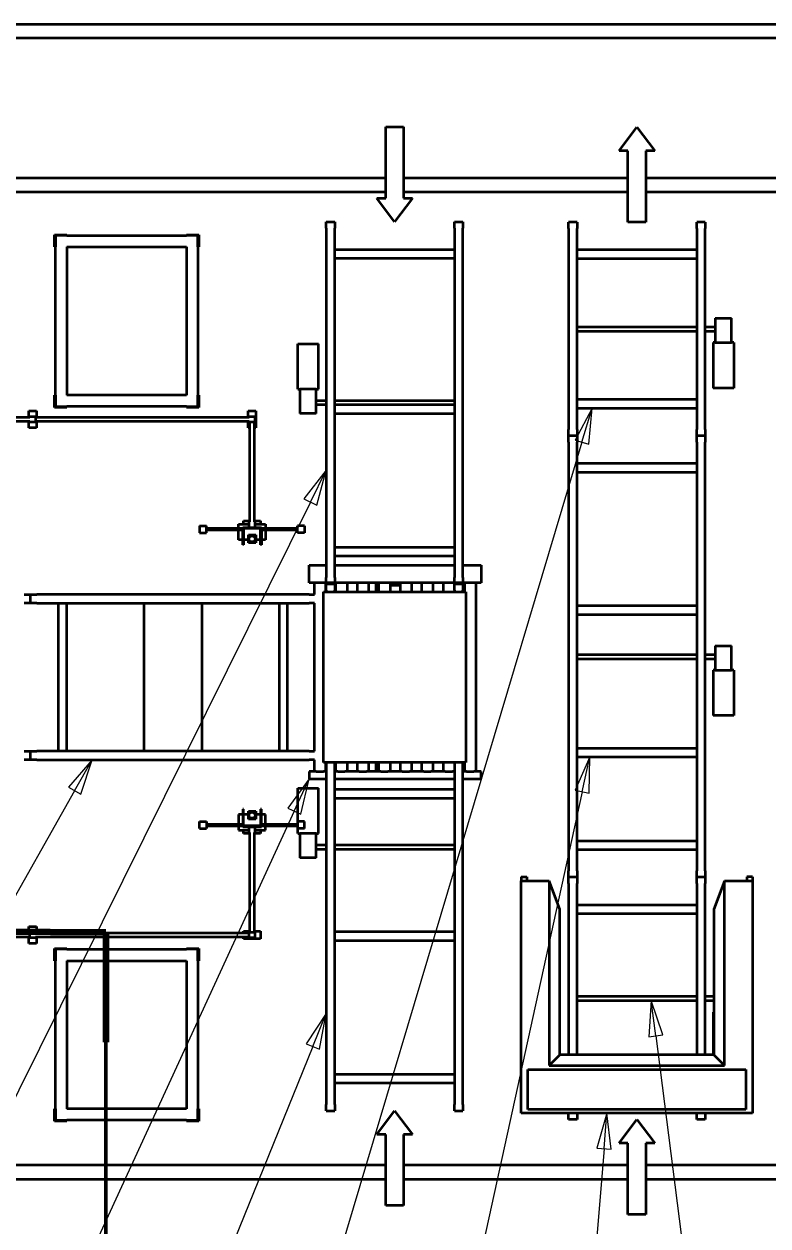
# Model space of a CAD drawing. Header units: millimetres. Extents: x 0 to 67800, y 0 to 42000.
# Drawn here: x 10657 to 15877, y 18460 to 26898 of the extents above; entities that cross this region are included whole.
import ezdxf

# ---------------------------------------------------------------- set-up
doc = ezdxf.new("R2010")
doc.units = ezdxf.units.MM
doc.header["$LTSCALE"] = 100
doc.linetypes.add('CHAIN', pattern=[0.3543, 0.2362, -0.0295, 0.0591, -0.0295])
for name, color, linetype, lineweight in [('Section Line (ISO)', 7, 'CHAIN', 50), ('Symbol (ISO)', 7, 'Continuous', 18), ('Visible (ISO)', 7, 'Continuous', 35)]:
    doc.layers.add(name, color=color, linetype=linetype, lineweight=lineweight)
doc.styles.add('Label Text (ISO)', font='verdana.ttf')

# ---------------------------------------------------------------- blocks, each defined once
blk = doc.blocks.new('2dTransSection0')
at = {"layer": 'Section Line (ISO)', "linetype": 'CHAIN', "ltscale": 33.371738}
blk.add_line((33.545, 205.629), (112.309, 205.229), dxfattribs=at)
at = {"layer": 'Section Line (ISO)', "linetype": 'Continuous', "lineweight": 100}
for p, q in [((104.486, 205.268), (112.309, 205.229)), ((112.309, 205.229), (112.309, 197.492))]:
    blk.add_line(p, q, dxfattribs=at)
at = {"layer": 'Section Line (ISO)', "linetype": 'CHAIN', "ltscale": 33.126343}
blk.add_line((112.309, 205.229), (112.309, 174.019), dxfattribs=at)
blk = doc.blocks.new('Balloon13')
at = {"layer": 'Symbol (ISO)'}
for p, q in [((150.583, 200.424), (150.403, 197.881)), ((150.899, 197.944), (150.583, 200.424)), ((151.395, 198.007), (150.583, 200.424)), ((150.403, 197.881), (151.395, 198.007)), ((150.899, 197.944), (156.809, 151.628))]:
    blk.add_line(p, q, dxfattribs=at)
at = {"layer": 'Symbol (ISO)', "flags": 128}
blk.add_lwpolyline([(151.395, 198.007), (150.583, 200.424), (150.403, 197.881), (151.395, 198.007)], dxfattribs=at)
at = {"layer": 'Symbol (ISO)'}
blk.add_circle((157.471, 146.436), 5.25, dxfattribs=at)
blk.add_solid([(151.395, 198.007), (150.583, 200.424), (150.403, 197.881), (151.395, 198.007)], dxfattribs=at)
at = {"layer": 'Symbol (ISO)', "insert": (157.471, 146.473), "char_height": 3.5, "attachment_point": 5, "style": 'Label Text (ISO)'}
blk.add_mtext('13', dxfattribs=at)
blk = doc.blocks.new('Balloon14')
at = {"layer": 'Symbol (ISO)'}
for p, q in [((147.472, 192.517), (146.767, 190.067)), ((147.266, 190.026), (147.472, 192.517)), ((147.764, 189.985), (147.472, 192.517)), ((147.266, 190.026), (144.08, 151.648)), ((146.767, 190.067), (147.764, 189.985))]:
    blk.add_line(p, q, dxfattribs=at)
at = {"layer": 'Symbol (ISO)', "flags": 128}
blk.add_lwpolyline([(147.764, 189.985), (147.472, 192.517), (146.767, 190.067), (147.764, 189.985)], dxfattribs=at)
at = {"layer": 'Symbol (ISO)'}
blk.add_circle((143.647, 146.436), 5.25, dxfattribs=at)
blk.add_solid([(147.764, 189.985), (147.472, 192.517), (146.767, 190.067), (147.764, 189.985)], dxfattribs=at)
at = {"layer": 'Symbol (ISO)', "insert": (143.647, 146.436), "char_height": 3.5, "attachment_point": 5, "style": 'Label Text (ISO)'}
blk.add_mtext('14', dxfattribs=at)
blk = doc.blocks.new('Balloon15')
at = {"layer": 'Symbol (ISO)'}
for p, q in [((146.263, 217.524), (145.239, 215.189)), ((145.728, 215.082), (146.263, 217.524)), ((146.216, 214.975), (146.263, 217.524)), ((145.239, 215.189), (146.216, 214.975)), ((145.728, 215.082), (131.807, 151.55))]:
    blk.add_line(p, q, dxfattribs=at)
at = {"layer": 'Symbol (ISO)', "flags": 128}
blk.add_lwpolyline([(146.216, 214.975), (146.263, 217.524), (145.239, 215.189), (146.216, 214.975)], dxfattribs=at)
at = {"layer": 'Symbol (ISO)'}
blk.add_circle((130.687, 146.436), 5.25, dxfattribs=at)
blk.add_solid([(146.216, 214.975), (146.263, 217.524), (145.239, 215.189), (146.216, 214.975)], dxfattribs=at)
at = {"layer": 'Symbol (ISO)', "insert": (130.687, 146.473), "char_height": 3.5, "attachment_point": 5, "style": 'Label Text (ISO)'}
blk.add_mtext('15', dxfattribs=at)
blk = doc.blocks.new('Balloon16')
at = {"layer": 'Symbol (ISO)'}
for p, q in [((146.436, 242.024), (145.241, 239.771)), ((145.72, 239.628), (146.436, 242.024)), ((146.2, 239.485), (146.436, 242.024)), ((145.241, 239.771), (146.2, 239.485)), ((145.72, 239.628), (119.396, 151.449))]:
    blk.add_line(p, q, dxfattribs=at)
at = {"layer": 'Symbol (ISO)', "flags": 128}
blk.add_lwpolyline([(146.2, 239.485), (146.436, 242.024), (145.241, 239.771), (146.2, 239.485)], dxfattribs=at)
at = {"layer": 'Symbol (ISO)'}
blk.add_solid([(146.2, 239.485), (146.436, 242.024), (145.241, 239.771), (146.2, 239.485)], dxfattribs=at)
blk = doc.blocks.new('Balloon17')
at = {"layer": 'Symbol (ISO)'}
for p, q in [((127.77, 199.523), (126.368, 197.393)), ((126.831, 197.206), (127.77, 199.523)), ((127.295, 197.018), (127.77, 199.523)), ((126.831, 197.206), (108.23, 151.289)), ((126.368, 197.393), (127.295, 197.018))]:
    blk.add_line(p, q, dxfattribs=at)
at = {"layer": 'Symbol (ISO)', "flags": 128}
blk.add_lwpolyline([(127.295, 197.018), (127.77, 199.523), (126.368, 197.393), (127.295, 197.018)], dxfattribs=at)
at = {"layer": 'Symbol (ISO)'}
blk.add_circle((106.264, 146.436), 5.25, dxfattribs=at)
blk.add_solid([(127.295, 197.018), (127.77, 199.523), (126.368, 197.393), (127.295, 197.018)], dxfattribs=at)
at = {"layer": 'Symbol (ISO)', "insert": (106.264, 146.436), "char_height": 3.5, "attachment_point": 5, "style": 'Label Text (ISO)'}
blk.add_mtext('17', dxfattribs=at)
blk = doc.blocks.new('Balloon18')
at = {"layer": 'Symbol (ISO)'}
for p, q in [((126.57, 215.994), (125.072, 213.931)), ((125.526, 213.722), (126.57, 215.994)), ((125.981, 213.513), (126.57, 215.994)), ((125.526, 213.722), (96.802, 151.188)), ((125.072, 213.931), (125.981, 213.513))]:
    blk.add_line(p, q, dxfattribs=at)
at = {"layer": 'Symbol (ISO)', "flags": 128}
blk.add_lwpolyline([(125.981, 213.513), (126.57, 215.994), (125.072, 213.931), (125.981, 213.513)], dxfattribs=at)
at = {"layer": 'Symbol (ISO)'}
blk.add_circle((94.619, 146.436), 5.25, dxfattribs=at)
blk.add_solid([(125.981, 213.513), (126.57, 215.994), (125.072, 213.931), (125.981, 213.513)], dxfattribs=at)
at = {"layer": 'Symbol (ISO)', "insert": (94.619, 146.476), "char_height": 3.5, "attachment_point": 5, "style": 'Label Text (ISO)'}
blk.add_mtext('18', dxfattribs=at)
blk = doc.blocks.new('Balloon19')
at = {"layer": 'Symbol (ISO)'}
for p, q in [((127.77, 237.657), (126.211, 235.64)), ((126.659, 235.418), (127.77, 237.657)), ((127.106, 235.195), (127.77, 237.657)), ((126.211, 235.64), (127.106, 235.195)), ((126.659, 235.418), (84.825, 151.122))]:
    blk.add_line(p, q, dxfattribs=at)
at = {"layer": 'Symbol (ISO)', "flags": 128}
blk.add_lwpolyline([(127.106, 235.195), (127.77, 237.657), (126.211, 235.64), (127.106, 235.195)], dxfattribs=at)
at = {"layer": 'Symbol (ISO)'}
blk.add_solid([(127.106, 235.195), (127.77, 237.657), (126.211, 235.64), (127.106, 235.195)], dxfattribs=at)
blk = doc.blocks.new('Balloon20')
at = {"layer": 'Symbol (ISO)'}
for p, q in [((111.348, 217.329), (109.683, 215.397)), ((110.119, 215.152), (111.348, 217.329)), ((110.554, 214.906), (111.348, 217.329)), ((109.683, 215.397), (110.554, 214.906)), ((110.119, 215.152), (73.909, 151.004))]:
    blk.add_line(p, q, dxfattribs=at)
at = {"layer": 'Symbol (ISO)', "flags": 128}
blk.add_lwpolyline([(110.554, 214.906), (111.348, 217.329), (109.683, 215.397), (110.554, 214.906)], dxfattribs=at)
at = {"layer": 'Symbol (ISO)'}
blk.add_circle((71.331, 146.436), 5.25, dxfattribs=at)
blk.add_solid([(110.554, 214.906), (111.348, 217.329), (109.683, 215.397), (110.554, 214.906)], dxfattribs=at)
at = {"layer": 'Symbol (ISO)', "insert": (71.331, 146.473), "char_height": 3.5, "attachment_point": 5, "style": 'Label Text (ISO)'}
blk.add_mtext('20', dxfattribs=at)

msp = doc.modelspace()

# ---------------------------------------------------------------- linework, layer by layer
at = {"layer": 'Visible (ISO)'}
for p, q in [((4636.99, 26898.27), (18750.69, 26898.27)), ((18737.89, 26798.27), (4636.99, 26798.27)), ((13194.49, 25675.54), (13194.49, 26175.54)), ((13194.49, 26175.54), (13319.49, 26175.54)), ((13319.49, 26175.54), (13319.49, 25675.54)), ((14831.99, 26007.37), (14956.99, 26174.04)), ((14956.99, 26174.04), (15081.99, 26007.37)), ((14894.49, 26007.37), (14831.99, 26007.37)), ((14894.49, 25507.37), (14894.49, 26007.37)), ((15019.49, 26007.37), (15019.49, 25507.37)), ((15081.99, 26007.37), (15019.49, 26007.37)), ((4636.99, 25818.27), (13194.49, 25818.27)), ((13319.49, 25818.27), (14894.49, 25818.27)), ((15019.49, 25818.27), (16594.49, 25818.27)), ((13194.49, 25718.27), (4636.99, 25718.27)), ((13131.99, 25675.54), (13194.49, 25675.54)), ((13256.99, 25508.87), (13131.99, 25675.54)), ((13381.99, 25675.54), (13256.99, 25508.87)), ((14894.49, 25718.27), (13319.49, 25718.27)), ((13319.49, 25675.54), (13381.99, 25675.54)), ((16594.49, 25718.27), (15019.49, 25718.27)), ((12776.99, 25464.37), (12776.99, 25508.87)), ((12776.99, 25508.87), (12836.99, 25508.87)), ((12836.99, 25508.87), (12836.99, 25464.37)), ((13676.99, 25508.87), (13736.99, 25508.87)), ((13676.99, 25464.37), (13676.99, 25508.87)), ((13736.99, 25508.87), (13736.99, 25464.37)), ((14476.99, 25462.87), (14476.99, 25507.37)), ((14536.99, 25507.37), (14476.99, 25507.37)), ((14536.99, 25507.37), (14536.99, 25462.87)), ((15019.49, 25507.37), (14894.49, 25507.37)), ((15376.99, 25462.87), (15376.99, 25507.37)), ((15436.99, 25507.37), (15376.99, 25507.37)), ((15436.99, 25507.37), (15436.99, 25462.87)), ((10870.78, 25332.87), (10870.78, 25418.87)), ((10870.78, 25418.87), (10956.78, 25418.87)), ((10876.78, 25412.87), (10876.78, 25332.87)), ((10956.78, 25412.87), (10876.78, 25412.87)), ((10956.78, 25418.87), (10956.78, 25412.87)), ((10956.78, 25412.87), (11796.78, 25412.87)), ((11796.78, 25412.87), (11796.78, 25418.87)), ((11796.78, 25418.87), (11882.78, 25418.87)), ((11876.78, 25412.87), (11796.78, 25412.87)), ((11876.78, 25332.87), (11876.78, 25412.87)), ((11882.78, 25418.87), (11882.78, 25332.87)), ((12776.99, 25464.37), (12776.99, 23013.37)), ((12836.99, 23013.37), (12836.99, 25464.37)), ((13676.99, 25464.37), (13676.99, 23013.37)), ((13736.99, 23013.37), (13736.99, 25464.37)), ((14476.99, 25462.87), (14476.99, 24051.87)), ((14536.99, 24051.87), (14536.99, 25462.87)), ((15376.99, 25462.87), (15376.99, 24051.87)), ((15436.99, 24051.87), (15436.99, 25462.87)), ((10876.78, 25332.87), (10870.78, 25332.87)), ((10876.78, 24292.87), (10876.78, 25332.87)), ((10956.78, 25332.87), (10956.78, 24292.87)), ((10956.78, 25332.87), (11796.78, 25332.87)), ((11796.78, 25332.87), (11796.78, 24292.87)), ((11882.78, 25332.87), (11876.78, 25332.87)), ((11876.78, 25332.87), (11876.78, 24292.87)), ((13676.99, 25313.87), (12836.99, 25313.87)), ((12836.99, 25253.87), (13676.99, 25253.87)), ((15376.99, 25312.37), (14536.99, 25312.37)), ((14536.99, 25252.37), (15376.99, 25252.37)), ((15506.99, 24832.37), (15506.99, 24661.37)), ((15506.99, 24832.37), (15621.99, 24832.37)), ((15621.99, 24661.37), (15621.99, 24832.37)), ((14536.99, 24772.37), (15376.99, 24772.37)), ((14536.99, 24742.37), (15376.99, 24742.37)), ((15436.99, 24772.37), (15506.99, 24772.37)), ((15436.99, 24742.37), (15506.99, 24742.37)), ((12576.99, 24653.87), (12721.99, 24653.87)), ((12576.99, 24334.87), (12576.99, 24653.87)), ((12721.99, 24334.87), (12721.99, 24653.87)), ((15506.99, 24661.37), (15491.99, 24661.37)), ((15491.99, 24661.37), (15491.99, 24342.37)), ((15506.99, 24661.37), (15621.99, 24661.37)), ((15636.99, 24661.37), (15621.99, 24661.37)), ((15636.99, 24661.37), (15636.99, 24342.37)), ((12576.99, 24334.87), (12591.99, 24334.87)), ((12706.99, 24334.87), (12591.99, 24334.87)), ((12591.99, 24334.87), (12591.99, 24163.87)), ((12706.99, 24334.87), (12721.99, 24334.87)), ((12706.99, 24163.87), (12706.99, 24334.87)), ((15636.99, 24342.37), (15491.99, 24342.37)), ((10870.78, 24206.87), (10870.78, 24292.87)), ((10870.78, 24292.87), (10876.78, 24292.87)), ((10876.78, 24292.87), (10876.78, 24212.87)), ((11796.78, 24292.87), (10956.78, 24292.87)), ((11876.78, 24212.87), (11876.78, 24292.87)), ((11876.78, 24292.87), (11882.78, 24292.87)), ((11882.78, 24292.87), (11882.78, 24206.87)), ((12776.99, 24253.87), (12706.99, 24253.87)), ((12776.99, 24223.87), (12706.99, 24223.87)), ((13676.99, 24253.87), (12836.99, 24253.87)), ((13676.99, 24223.87), (12836.99, 24223.87)), ((15376.99, 24262.37), (14536.99, 24262.37)), ((9196.99, 24137.87), (10696.99, 24137.87)), ((10689.49, 24137.87), (10689.49, 24182.87)), ((10689.49, 24182.87), (10744.49, 24182.87)), ((10696.99, 24142.87), (10736.99, 24142.87)), ((10696.99, 24137.87), (10696.99, 24142.87)), ((10736.99, 24142.87), (10736.99, 24102.87)), ((10736.99, 24137.87), (10736.99, 24107.87)), ((10736.99, 24137.87), (12236.99, 24137.87)), ((10744.49, 24182.87), (10744.49, 24137.87)), ((10956.78, 24206.87), (10870.78, 24206.87)), ((10876.78, 24212.87), (10956.78, 24212.87)), ((10956.78, 24212.87), (10956.78, 24206.87)), ((11796.78, 24212.87), (10956.78, 24212.87)), ((11796.78, 24206.87), (11796.78, 24212.87)), ((11796.78, 24212.87), (11876.78, 24212.87)), ((11882.78, 24206.87), (11796.78, 24206.87)), ((12229.49, 24137.87), (12229.49, 24182.87)), ((12229.49, 24182.87), (12284.49, 24182.87)), ((12236.99, 24142.87), (12276.99, 24142.87)), ((12236.99, 24137.87), (12236.99, 24142.87)), ((12276.99, 24142.87), (12276.99, 24102.87)), ((12284.49, 24182.87), (12284.49, 24062.87)), ((12706.99, 24163.87), (12591.99, 24163.87)), ((12836.99, 24163.87), (13676.99, 24163.87)), ((14536.99, 24202.37), (15376.99, 24202.37)), ((10696.99, 24107.87), (9196.99, 24107.87)), ((10689.49, 24062.87), (10689.49, 24107.87)), ((10744.49, 24062.87), (10689.49, 24062.87)), ((10696.99, 24102.87), (10696.99, 24107.87)), ((10736.99, 24102.87), (10696.99, 24102.87)), ((12236.99, 24107.87), (10736.99, 24107.87)), ((10744.49, 24107.87), (10744.49, 24062.87)), ((12229.49, 24062.87), (12229.49, 24107.87)), ((12241.99, 24062.87), (12229.49, 24062.87)), ((12236.99, 24102.87), (12236.99, 24107.87)), ((12276.99, 24102.87), (12236.99, 24102.87)), ((12271.99, 24102.87), (12241.99, 24102.87)), ((12241.99, 23402.87), (12241.99, 24102.87)), ((12271.99, 24102.87), (12271.99, 23402.87)), ((12284.49, 24062.87), (12271.99, 24062.87)), ((14476.99, 24007.37), (14476.99, 24051.87)), ((14536.99, 24051.87), (14536.99, 24007.37)), ((15376.99, 24007.37), (15376.99, 24051.87)), ((15436.99, 24051.87), (15436.99, 24007.37)), ((14476.99, 23962.87), (14476.99, 24007.37)), ((14536.99, 24007.37), (14476.99, 24007.37)), ((14536.99, 24007.37), (14476.99, 24007.37)), ((14536.99, 24007.37), (14536.99, 23962.87)), ((15376.99, 23962.87), (15376.99, 24007.37)), ((15436.99, 24007.37), (15376.99, 24007.37)), ((15436.99, 24007.37), (15376.99, 24007.37)), ((15436.99, 24007.37), (15436.99, 23962.87)), ((14476.99, 23962.87), (14476.99, 20951.87)), ((14536.99, 20951.87), (14536.99, 23962.87)), ((15376.99, 23962.87), (15376.99, 20951.87)), ((15436.99, 20951.87), (15436.99, 23962.87)), ((15376.99, 23812.37), (14536.99, 23812.37)), ((14536.99, 23752.37), (15376.99, 23752.37)), ((11887.99, 23375.87), (11937.99, 23375.87)), ((11887.99, 23375.87), (11887.99, 23325.87)), ((11937.99, 23325.87), (11937.99, 23375.87)), ((12161.99, 23386.87), (12236.99, 23386.87)), ((12161.99, 23356.87), (12161.99, 23386.87)), ((12196.99, 23410.37), (12241.99, 23410.37)), ((12196.99, 23386.87), (12196.99, 23410.37)), ((12236.99, 23402.87), (12241.99, 23402.87)), ((12236.99, 23362.87), (12236.99, 23402.87)), ((12271.99, 23410.37), (12316.99, 23410.37)), ((12271.99, 23402.87), (12276.99, 23402.87)), ((12276.99, 23402.87), (12276.99, 23362.87)), ((12276.99, 23386.87), (12351.99, 23386.87)), ((12316.99, 23410.37), (12316.99, 23386.87)), ((12351.99, 23386.87), (12351.99, 23356.87)), ((12625.99, 23375.87), (12575.99, 23375.87)), ((12575.99, 23325.87), (12575.99, 23375.87)), ((12625.99, 23375.87), (12625.99, 23325.87)), ((11887.99, 23325.87), (11937.99, 23325.87)), ((12190.99, 23356.87), (11937.99, 23356.87)), ((12190.99, 23344.87), (11937.99, 23344.87)), ((12161.99, 23276.87), (12161.99, 23344.87)), ((12190.99, 23362.87), (12322.99, 23362.87)), ((12190.99, 23240.87), (12190.99, 23362.87)), ((12316.99, 23356.87), (12196.99, 23356.87)), ((12196.99, 23356.87), (12196.99, 23240.87)), ((12230.99, 23254.87), (12230.99, 23310.87)), ((12230.99, 23310.87), (12282.99, 23310.87)), ((12282.99, 23310.87), (12282.99, 23254.87)), ((12316.99, 23240.87), (12316.99, 23356.87)), ((12322.99, 23362.87), (12322.99, 23240.87)), ((12575.99, 23356.87), (12322.99, 23356.87)), ((12575.99, 23344.87), (12322.99, 23344.87)), ((12351.99, 23344.87), (12351.99, 23276.87)), ((12625.99, 23325.87), (12575.99, 23325.87)), ((12190.99, 23276.87), (12161.99, 23276.87)), ((12196.99, 23240.87), (12190.99, 23240.87)), ((12230.99, 23276.87), (12196.99, 23276.87)), ((12282.99, 23254.87), (12230.99, 23254.87)), ((12316.99, 23276.87), (12282.99, 23276.87)), ((12322.99, 23240.87), (12316.99, 23240.87)), ((12351.99, 23276.87), (12322.99, 23276.87)), ((13676.99, 23223.87), (12836.99, 23223.87)), ((12836.99, 23163.87), (13676.99, 23163.87)), ((12656.99, 23099.37), (12776.99, 23099.37)), ((12656.99, 22974.37), (12656.99, 23099.37)), ((12836.99, 23099.37), (13676.99, 23099.37)), ((13736.99, 23099.37), (13863.39, 23099.37)), ((13863.39, 23099.37), (13863.39, 22974.37)), ((13863.39, 22974.37), (12656.99, 22974.37)), ((12692.39, 22974.37), (12692.39, 22892.87)), ((12772.39, 22974.37), (12772.39, 22912.88)), ((12776.99, 22979.2), (12776.99, 23013.37)), ((12776.99, 22968.87), (12776.99, 22974.37)), ((12776.99, 22924.37), (12776.99, 22968.87)), ((12776.99, 22968.87), (12836.99, 22968.87)), ((12776.99, 22968.87), (12836.99, 22968.87)), ((12836.99, 23013.37), (12836.99, 22979.2)), ((12836.99, 22974.37), (12836.99, 22968.87)), ((12836.99, 22968.87), (12836.99, 22924.37)), ((12843.19, 22974.37), (12843.19, 22912.88)), ((12923.19, 22974.37), (12923.19, 22912.88)), ((12993.99, 22974.37), (12993.99, 22912.88)), ((13073.99, 22974.37), (13073.99, 22912.88)), ((13126.99, 22912.88), (13126.99, 22974.37)), ((13144.79, 22974.37), (13144.79, 22912.88)), ((13224.79, 22974.37), (13224.79, 22912.88)), ((13224.79, 22959.37), (13295.59, 22959.37)), ((13289.49, 22959.37), (13289.49, 22974.37)), ((13295.59, 22974.37), (13295.59, 22912.88)), ((13375.59, 22974.37), (13375.59, 22912.88)), ((13446.39, 22974.37), (13446.39, 22912.88)), ((13526.39, 22974.37), (13526.39, 22912.88)), ((13597.19, 22974.37), (13597.19, 22912.88)), ((13676.99, 22979.2), (13676.99, 23013.37)), ((13676.99, 22968.87), (13676.99, 22974.37)), ((13676.99, 22924.37), (13676.99, 22968.87)), ((13676.99, 22968.87), (13736.99, 22968.87)), ((13676.99, 22968.87), (13736.99, 22968.87)), ((13736.99, 23013.37), (13736.99, 22979.2)), ((13736.99, 22974.37), (13736.99, 22968.87)), ((13736.99, 22968.87), (13736.99, 22924.37)), ((13747.99, 22974.37), (13747.99, 22912.88)), ((13827.99, 22974.37), (13827.99, 21651.37)), ((10656.99, 22892.87), (10701.49, 22892.87)), ((10701.49, 22832.87), (10701.49, 22892.87)), ((10701.49, 22892.87), (10745.99, 22892.87)), ((10701.49, 22832.87), (10701.49, 22892.87)), ((12656.99, 22892.87), (10745.99, 22892.87)), ((12656.99, 22892.87), (12696.07, 22892.87)), ((12756.99, 21712.87), (12756.99, 22912.88)), ((12756.99, 22912.88), (13756.99, 22912.88)), ((12776.99, 22924.37), (12776.99, 22912.88)), ((12836.99, 22912.88), (12836.99, 22924.37)), ((13676.99, 22924.37), (13676.99, 22912.88)), ((13736.99, 22912.88), (13736.99, 22924.37)), ((13756.99, 22912.88), (13756.99, 21712.87)), ((10701.49, 22832.87), (10656.99, 22832.87)), ((10745.99, 22832.87), (10701.49, 22832.87)), ((10745.99, 22832.87), (12656.99, 22832.87)), ((10896.49, 22832.87), (10896.49, 21792.87)), ((10956.49, 21792.87), (10956.49, 22832.87)), ((11496.49, 22832.87), (11496.49, 21792.87)), ((11906.49, 21792.87), (11906.49, 22832.87)), ((12446.49, 22832.87), (12446.49, 21792.87)), ((12506.49, 21792.87), (12506.49, 22832.87)), ((12696.07, 22832.87), (12656.99, 22832.87)), ((12692.39, 22832.87), (12692.39, 21792.87)), ((15376.99, 22812.37), (14536.99, 22812.37)), ((14536.99, 22752.37), (15376.99, 22752.37)), ((15506.99, 22532.37), (15506.99, 22361.37)), ((15506.99, 22532.37), (15621.99, 22532.37)), ((15621.99, 22361.37), (15621.99, 22532.37)), ((14536.99, 22472.37), (15376.99, 22472.37)), ((15436.99, 22472.37), (15506.99, 22472.37)), ((14536.99, 22442.37), (15376.99, 22442.37)), ((15436.99, 22442.37), (15506.99, 22442.37)), ((15506.99, 22361.37), (15491.99, 22361.37)), ((15491.99, 22361.37), (15491.99, 22042.37)), ((15506.99, 22361.37), (15621.99, 22361.37)), ((15636.99, 22361.37), (15621.99, 22361.37)), ((15636.99, 22361.37), (15636.99, 22042.37)), ((15636.99, 22042.37), (15491.99, 22042.37)), ((10656.99, 21792.87), (10701.49, 21792.87)), ((10701.49, 21732.87), (10701.49, 21792.87)), ((10701.49, 21792.87), (10745.99, 21792.87)), ((10701.49, 21732.87), (10701.49, 21792.87)), ((12656.99, 21792.87), (10745.99, 21792.87)), ((12656.99, 21792.87), (12696.07, 21792.87)), ((15376.99, 21812.37), (14536.99, 21812.37)), ((10701.49, 21732.87), (10656.99, 21732.87)), ((10745.99, 21732.87), (10701.49, 21732.87)), ((10745.99, 21732.87), (12656.99, 21732.87)), ((12696.07, 21732.87), (12656.99, 21732.87)), ((12692.39, 21732.87), (12692.39, 21651.37)), ((13756.99, 21712.87), (12756.99, 21712.87)), ((12772.39, 21712.87), (12772.39, 21651.37)), ((12776.99, 21712.87), (12776.99, 19313.37)), ((12836.99, 19313.37), (12836.99, 21712.87)), ((12843.19, 21712.87), (12843.19, 21651.37)), ((12923.19, 21712.87), (12923.19, 21651.37)), ((12993.99, 21712.87), (12993.99, 21651.37)), ((13073.99, 21712.87), (13073.99, 21651.37)), ((13126.99, 21651.37), (13126.99, 21712.87)), ((13144.79, 21712.87), (13144.79, 21651.37)), ((13224.79, 21712.87), (13224.79, 21651.37)), ((13295.59, 21712.87), (13295.59, 21651.37)), ((13375.59, 21712.87), (13375.59, 21651.37)), ((13446.39, 21712.87), (13446.39, 21651.37)), ((13526.39, 21712.87), (13526.39, 21651.37)), ((13597.19, 21712.87), (13597.19, 21651.37)), ((13676.99, 21712.87), (13676.99, 19313.37)), ((13736.99, 19313.37), (13736.99, 21712.87)), ((13747.99, 21712.87), (13747.99, 21651.37)), ((14536.99, 21752.37), (15376.99, 21752.37)), ((12707.11, 21651.37), (12656.99, 21651.37)), ((12656.99, 21651.37), (12656.99, 21599.37)), ((12707.11, 21651.37), (12757.66, 21651.37)), ((12776.99, 21651.37), (12757.66, 21651.37)), ((12857.91, 21651.37), (12836.99, 21651.37)), ((12857.91, 21651.37), (12908.46, 21651.37)), ((13008.71, 21651.37), (12908.46, 21651.37)), ((13008.71, 21651.37), (13059.26, 21651.37)), ((13159.51, 21651.37), (13059.26, 21651.37)), ((13159.51, 21651.37), (13210.06, 21651.37)), ((13310.31, 21651.37), (13210.06, 21651.37)), ((13310.31, 21651.37), (13360.86, 21651.37)), ((13461.11, 21651.37), (13360.86, 21651.37)), ((13461.11, 21651.37), (13511.66, 21651.37)), ((13611.91, 21651.37), (13511.66, 21651.37)), ((13611.91, 21651.37), (13662.46, 21651.37)), ((13676.99, 21651.37), (13662.46, 21651.37)), ((13762.71, 21651.37), (13736.99, 21651.37)), ((13762.71, 21651.37), (13813.26, 21651.37)), ((13863.39, 21651.37), (13813.26, 21651.37)), ((13863.39, 21599.37), (13863.39, 21651.37)), ((12576.99, 21533.87), (12721.99, 21533.87)), ((12576.99, 21299.87), (12576.99, 21533.87)), ((12656.99, 21599.37), (12776.99, 21599.37)), ((12721.99, 21214.87), (12721.99, 21533.87)), ((12836.99, 21599.37), (13676.99, 21599.37)), ((13676.99, 21523.87), (12836.99, 21523.87)), ((13736.99, 21599.37), (13863.39, 21599.37)), ((12836.99, 21463.87), (13676.99, 21463.87)), ((12190.99, 21384.87), (12190.99, 21262.87)), ((12196.99, 21384.87), (12190.99, 21384.87)), ((12196.99, 21268.87), (12196.99, 21384.87)), ((12230.99, 21370.87), (12282.99, 21370.87)), ((12230.99, 21314.87), (12230.99, 21370.87)), ((12282.99, 21370.87), (12282.99, 21314.87)), ((12316.99, 21384.87), (12316.99, 21268.87)), ((12322.99, 21384.87), (12316.99, 21384.87)), ((12322.99, 21262.87), (12322.99, 21384.87)), ((11887.99, 21299.87), (11937.99, 21299.87)), ((11887.99, 21249.87), (11887.99, 21299.87)), ((11937.99, 21299.87), (11937.99, 21249.87)), ((11937.99, 21280.87), (12190.99, 21280.87)), ((11937.99, 21268.87), (12190.99, 21268.87)), ((12190.99, 21348.87), (12161.99, 21348.87)), ((12161.99, 21348.87), (12161.99, 21280.87)), ((12161.99, 21268.87), (12161.99, 21238.87)), ((12230.99, 21348.87), (12196.99, 21348.87)), ((12316.99, 21268.87), (12196.99, 21268.87)), ((12282.99, 21314.87), (12230.99, 21314.87)), ((12316.99, 21348.87), (12282.99, 21348.87)), ((12351.99, 21348.87), (12322.99, 21348.87)), ((12322.99, 21280.87), (12575.99, 21280.87)), ((12322.99, 21268.87), (12575.99, 21268.87)), ((12351.99, 21280.87), (12351.99, 21348.87)), ((12351.99, 21238.87), (12351.99, 21268.87)), ((12625.99, 21299.87), (12575.99, 21299.87)), ((12575.99, 21299.87), (12575.99, 21249.87)), ((12625.99, 21249.87), (12625.99, 21299.87)), ((11887.99, 21249.87), (11937.99, 21249.87)), ((12161.99, 21238.87), (12236.99, 21238.87)), ((12190.99, 21262.87), (12322.99, 21262.87)), ((12196.99, 21215.37), (12196.99, 21238.87)), ((12241.99, 21215.37), (12196.99, 21215.37)), ((12236.99, 21222.87), (12236.99, 21262.87)), ((12241.99, 21222.87), (12236.99, 21222.87)), ((12241.99, 20522.87), (12241.99, 21222.87)), ((12271.99, 21222.87), (12271.99, 20522.87)), ((12276.99, 21222.87), (12271.99, 21222.87)), ((12316.99, 21215.37), (12271.99, 21215.37)), ((12276.99, 21262.87), (12276.99, 21222.87)), ((12276.99, 21238.87), (12351.99, 21238.87)), ((12316.99, 21238.87), (12316.99, 21215.37)), ((12625.99, 21249.87), (12575.99, 21249.87)), ((12576.99, 21214.87), (12576.99, 21249.87)), ((12576.99, 21214.87), (12591.99, 21214.87)), ((12706.99, 21214.87), (12591.99, 21214.87)), ((12591.99, 21214.87), (12591.99, 21043.87)), ((12706.99, 21214.87), (12721.99, 21214.87)), ((12706.99, 21043.87), (12706.99, 21214.87)), ((12776.99, 21133.87), (12706.99, 21133.87)), ((12776.99, 21103.87), (12706.99, 21103.87)), ((13676.99, 21133.87), (12836.99, 21133.87)), ((13676.99, 21103.87), (12836.99, 21103.87)), ((15376.99, 21162.37), (14536.99, 21162.37)), ((14536.99, 21102.37), (15376.99, 21102.37)), ((12706.99, 21043.87), (12591.99, 21043.87)), ((14476.99, 20907.37), (14476.99, 20951.87)), ((14536.99, 20951.87), (14536.99, 20907.37)), ((15376.99, 20907.37), (15376.99, 20951.87)), ((15436.99, 20951.87), (15436.99, 20907.37)), ((14145.99, 20911.73), (14185.99, 20911.73)), ((14145.99, 20911.73), (14145.99, 20883.73)), ((14145.99, 20883.73), (14341.99, 20883.73)), ((14145.99, 19251.73), (14145.99, 20883.73)), ((14185.99, 20911.73), (14185.99, 20883.73)), ((14341.99, 20883.73), (14341.99, 19586.73)), ((14416.99, 20683.73), (14341.99, 20883.73)), ((14536.99, 20907.37), (14476.99, 20907.37)), ((14476.99, 20862.87), (14476.99, 20907.37)), ((14536.99, 20907.37), (14476.99, 20907.37)), ((14476.99, 20862.87), (14476.99, 19661.73)), ((14536.99, 20907.37), (14536.99, 20862.87)), ((14536.99, 19661.73), (14536.99, 20862.87)), ((15436.99, 20907.37), (15376.99, 20907.37)), ((15376.99, 20862.87), (15376.99, 20907.37)), ((15436.99, 20907.37), (15376.99, 20907.37)), ((15376.99, 20862.87), (15376.99, 19661.73)), ((15436.99, 20907.37), (15436.99, 20862.87)), ((15436.99, 19661.73), (15436.99, 20862.87)), ((15571.99, 20883.73), (15496.99, 20683.73)), ((15571.99, 20883.73), (15767.99, 20883.73)), ((15571.99, 19586.73), (15571.99, 20883.73)), ((15727.99, 20911.73), (15727.99, 20883.73)), ((15767.99, 20911.73), (15727.99, 20911.73)), ((15767.99, 20911.73), (15767.99, 20883.73)), ((15767.99, 20883.73), (15767.99, 19251.73)), ((14416.99, 19661.73), (14416.99, 20683.73)), ((15376.99, 20712.37), (14536.99, 20712.37)), ((15496.99, 20683.73), (15496.99, 19661.73)), ((14536.99, 20652.37), (15376.99, 20652.37)), ((9196.99, 20517.87), (10696.99, 20517.87)), ((10689.49, 20517.87), (10689.49, 20562.87)), ((10689.49, 20562.87), (10744.49, 20562.87)), ((10696.99, 20522.87), (10736.99, 20522.87)), ((10696.99, 20482.87), (10696.99, 20522.87)), ((10696.99, 20487.87), (10696.99, 20517.87)), ((10736.99, 20522.87), (10736.99, 20517.87)), ((10736.99, 20517.87), (12236.99, 20517.87)), ((10744.49, 20562.87), (10744.49, 20517.87)), ((12196.99, 20517.87), (12196.99, 20530.37)), ((12196.99, 20530.37), (12241.99, 20530.37)), ((12236.99, 20522.87), (12276.99, 20522.87)), ((12236.99, 20482.87), (12236.99, 20522.87)), ((12236.99, 20487.87), (12236.99, 20517.87)), ((12241.99, 20522.87), (12271.99, 20522.87)), ((12271.99, 20530.37), (12316.99, 20530.37)), ((12276.99, 20522.87), (12276.99, 20482.87)), ((12316.99, 20530.37), (12316.99, 20475.37)), ((13676.99, 20523.87), (12836.99, 20523.87)), ((10696.99, 20487.87), (9196.99, 20487.87)), ((10689.49, 20442.87), (10689.49, 20487.87)), ((10744.49, 20442.87), (10689.49, 20442.87)), ((10736.99, 20482.87), (10696.99, 20482.87)), ((10736.99, 20487.87), (10736.99, 20482.87)), ((12236.99, 20487.87), (10736.99, 20487.87)), ((10744.49, 20487.87), (10744.49, 20442.87)), ((12196.99, 20475.37), (12196.99, 20487.87)), ((12316.99, 20475.37), (12196.99, 20475.37)), ((12276.99, 20482.87), (12236.99, 20482.87)), ((12836.99, 20463.87), (13676.99, 20463.87)), ((10870.78, 20321.87), (10870.78, 20407.87)), ((10870.78, 20407.87), (10956.78, 20407.87)), ((10876.78, 20401.87), (10876.78, 20321.87)), ((10956.78, 20401.87), (10876.78, 20401.87)), ((10956.78, 20407.87), (10956.78, 20401.87)), ((10956.78, 20401.87), (11796.78, 20401.87)), ((11796.78, 20401.87), (11796.78, 20407.87)), ((11796.78, 20407.87), (11882.78, 20407.87)), ((11876.78, 20401.87), (11796.78, 20401.87)), ((11876.78, 20321.87), (11876.78, 20401.87)), ((11882.78, 20407.87), (11882.78, 20321.87)), ((10876.78, 20321.87), (10870.78, 20321.87)), ((10876.78, 19281.87), (10876.78, 20321.87)), ((10956.78, 20321.87), (10956.78, 19281.87)), ((10956.78, 20321.87), (11796.78, 20321.87)), ((11796.78, 20321.87), (11796.78, 19281.87)), ((11882.78, 20321.87), (11876.78, 20321.87)), ((11876.78, 20321.87), (11876.78, 19281.87)), ((14536.99, 20072.37), (15376.99, 20072.37)), ((14536.99, 20042.37), (15376.99, 20042.37)), ((15436.99, 20072.37), (15496.99, 20072.37)), ((15436.99, 20042.37), (15496.99, 20042.37)), ((15496.99, 19961.37), (15491.99, 19961.37)), ((15491.99, 19961.37), (15491.99, 19661.73)), ((14416.99, 19661.73), (14341.99, 19586.73)), ((14341.99, 19586.73), (15571.99, 19586.73)), ((15496.99, 19661.73), (14416.99, 19661.73)), ((15571.99, 19586.73), (15496.99, 19661.73)), ((13676.99, 19523.87), (12836.99, 19523.87)), ((14192.99, 19276.73), (14192.99, 19558.73)), ((14192.99, 19558.73), (15720.99, 19558.73)), ((15720.99, 19558.73), (15720.99, 19276.73)), ((12836.99, 19463.87), (13676.99, 19463.87)), ((10870.78, 19195.87), (10870.78, 19281.87)), ((10870.78, 19281.87), (10876.78, 19281.87)), ((10876.78, 19281.87), (10876.78, 19201.87)), ((11796.78, 19281.87), (10956.78, 19281.87)), ((11876.78, 19201.87), (11876.78, 19281.87)), ((11876.78, 19281.87), (11882.78, 19281.87)), ((11882.78, 19281.87), (11882.78, 19195.87)), ((12776.99, 19268.87), (12776.99, 19313.37)), ((12776.99, 19268.87), (12836.99, 19268.87)), ((12836.99, 19313.37), (12836.99, 19268.87)), ((13131.99, 19102.21), (13256.99, 19268.87)), ((13256.99, 19268.87), (13381.99, 19102.21)), ((13676.99, 19268.87), (13676.99, 19313.37)), ((13676.99, 19268.87), (13736.99, 19268.87)), ((13736.99, 19313.37), (13736.99, 19268.87)), ((15767.99, 19251.73), (14145.99, 19251.73)), ((15720.99, 19276.73), (14192.99, 19276.73)), ((14476.99, 19207.37), (14476.99, 19251.73)), ((14536.99, 19251.73), (14536.99, 19207.37)), ((15376.99, 19207.37), (15376.99, 19251.73)), ((15436.99, 19251.73), (15436.99, 19207.37)), ((10956.78, 19195.87), (10870.78, 19195.87)), ((10876.78, 19201.87), (10956.78, 19201.87)), ((10956.78, 19201.87), (10956.78, 19195.87)), ((11796.78, 19201.87), (10956.78, 19201.87)), ((11796.78, 19195.87), (11796.78, 19201.87)), ((11796.78, 19201.87), (11876.78, 19201.87)), ((11882.78, 19195.87), (11796.78, 19195.87)), ((14536.99, 19207.37), (14476.99, 19207.37)), ((14831.99, 19040.71), (14956.99, 19207.37)), ((14956.99, 19207.37), (15081.99, 19040.71)), ((15436.99, 19207.37), (15376.99, 19207.37)), ((13194.49, 19102.21), (13131.99, 19102.21)), ((13194.49, 18602.21), (13194.49, 19102.21)), ((13319.49, 19102.21), (13319.49, 18602.21)), ((13381.99, 19102.21), (13319.49, 19102.21)), ((14894.49, 19040.71), (14831.99, 19040.71)), ((14894.49, 18540.71), (14894.49, 19040.71)), ((15019.49, 19040.71), (15019.49, 18540.71)), ((15081.99, 19040.71), (15019.49, 19040.71)), ((13194.49, 18887.27), (4636.99, 18887.27)), ((14894.49, 18887.27), (13319.49, 18887.27)), ((16594.49, 18887.27), (15019.49, 18887.27)), ((4636.99, 18787.27), (13194.49, 18787.27)), ((13319.49, 18787.27), (14894.49, 18787.27)), ((15019.49, 18787.27), (16594.49, 18787.27)), ((13319.49, 18602.21), (13194.49, 18602.21)), ((15019.49, 18540.71), (14894.49, 18540.71))]:
    msp.add_line(p, q, dxfattribs=at)
for centre in [(12256.99, 23282.87), (12256.99, 21342.87)]:
    msp.add_circle(centre, 21, dxfattribs=at)

# ---------------------------------------------------------------- block references
at = {"layer": 'Section Line (ISO)', "xscale": 100, "yscale": 100, "zscale": 100}
msp.add_blockref('2dTransSection0', (0, 0), dxfattribs=at)
at = {"layer": 'Symbol (ISO)', "xscale": 100, "yscale": 100, "zscale": 100}
for name in ['Balloon16', 'Balloon19', 'Balloon20', 'Balloon15', 'Balloon18', 'Balloon13', 'Balloon17', 'Balloon14']:
    msp.add_blockref(name, (0, 0), dxfattribs=at)

doc.saveas('drawing.dxf')
